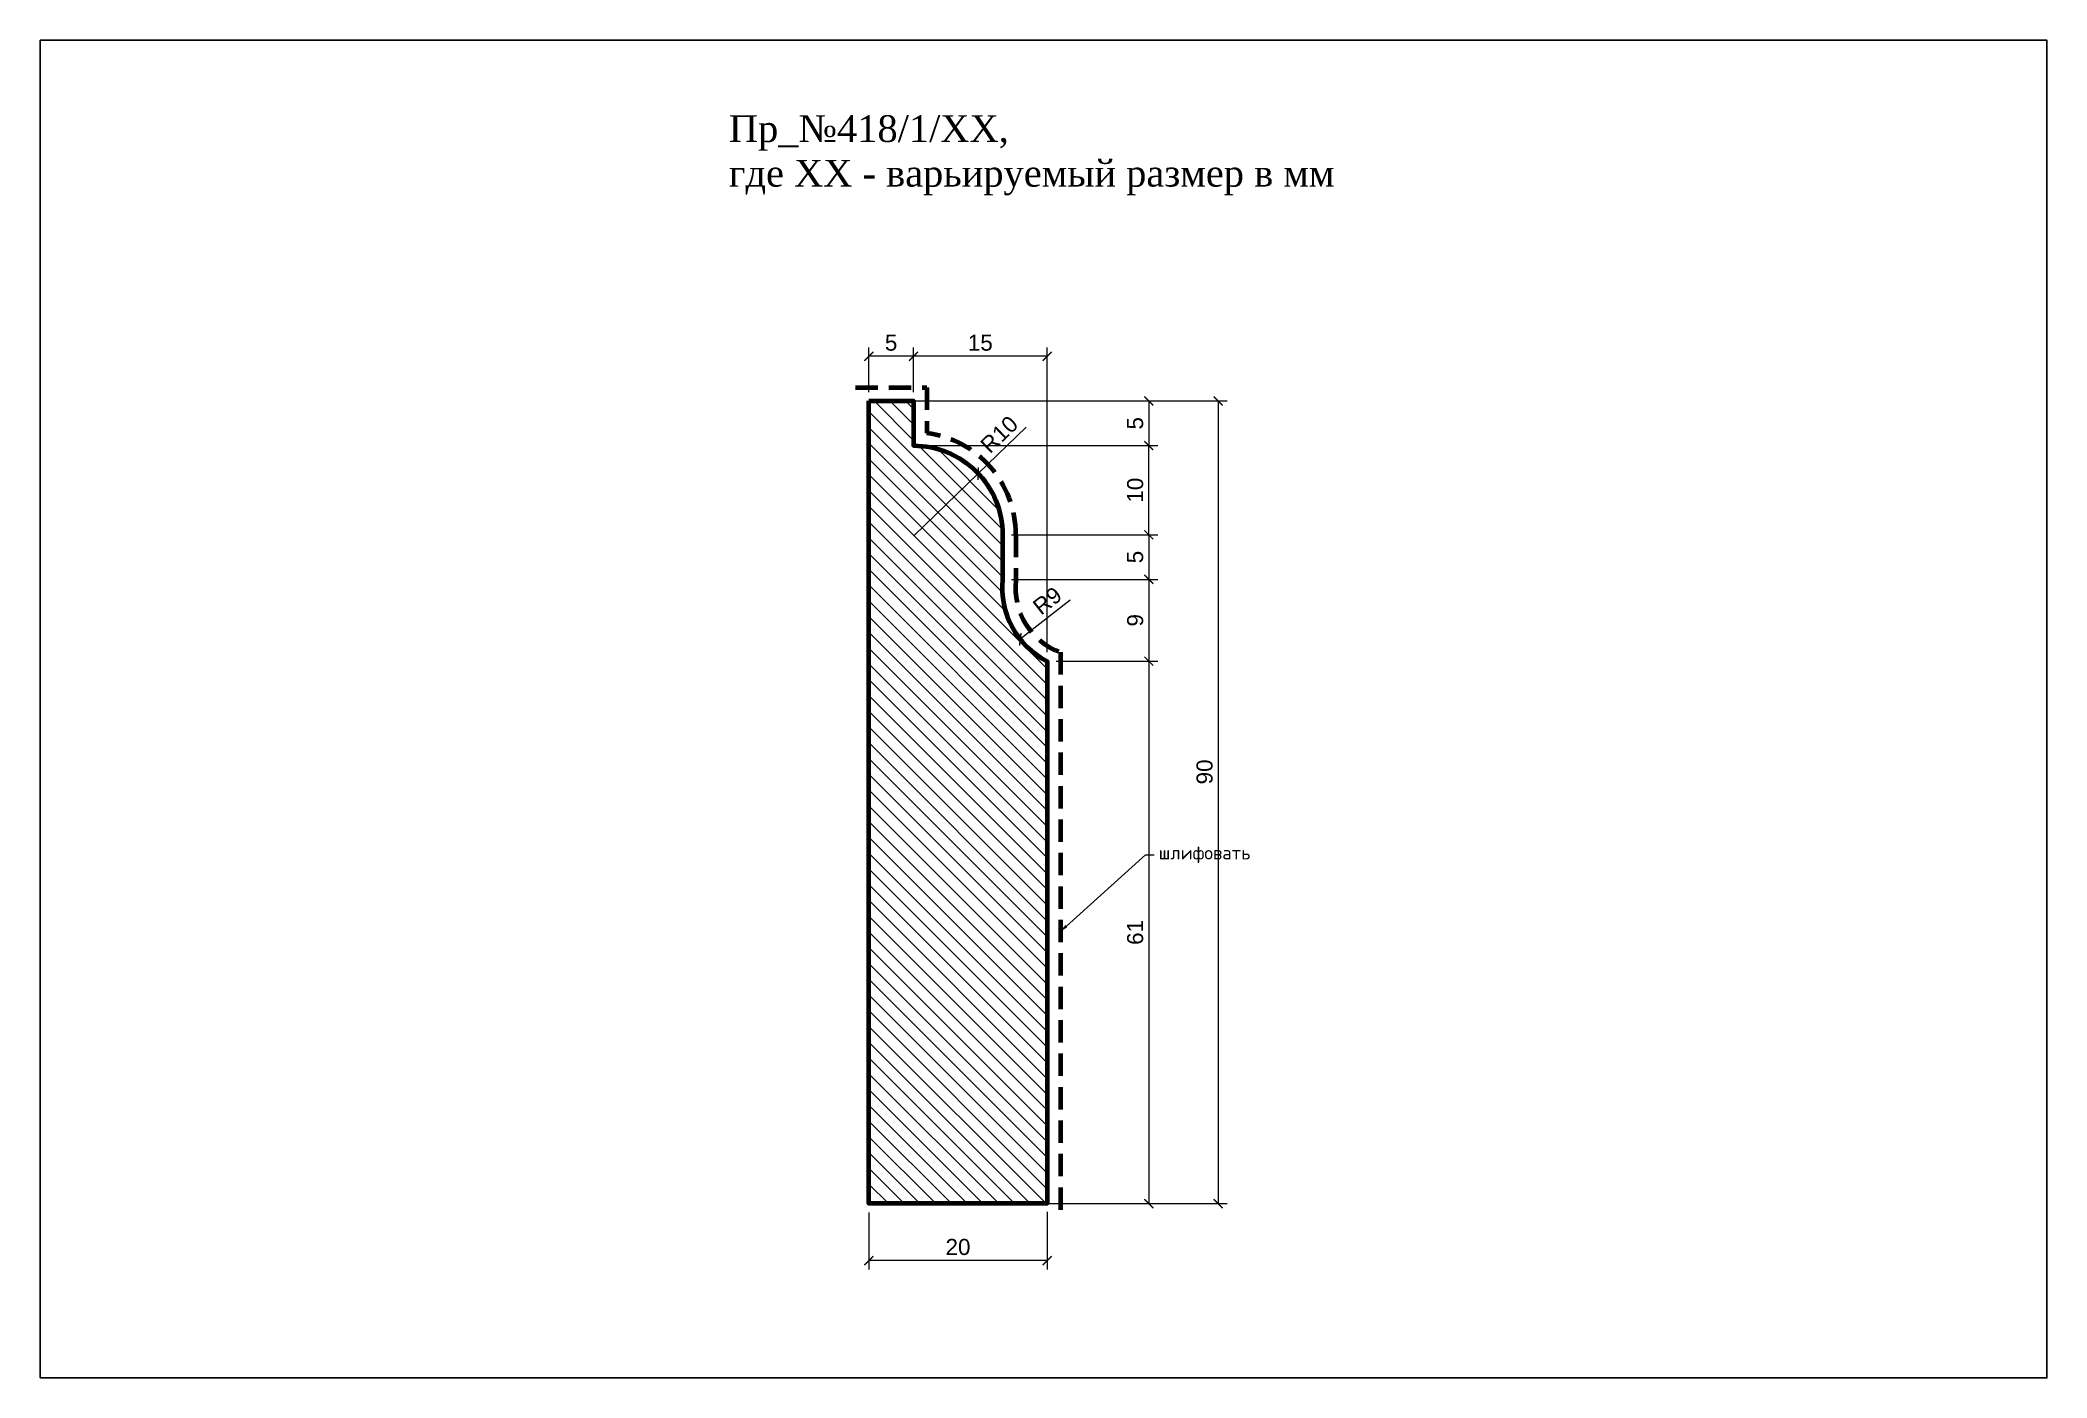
# Model space of a CAD drawing. Header units: inches. Extents: x 148 to 373, y 4207 to 4357.
import ezdxf
from ezdxf import colors
from ezdxf.entities.mleader import LeaderData, LeaderLine
from ezdxf.math import Vec2, Vec3

# ---------------------------------------------------------------- set-up
doc = ezdxf.new("R2010")
doc.units = ezdxf.units.IN
doc.header["$MEASUREMENT"] = 0
doc.linetypes.add('HIDDEN', pattern=[0.375, 0.25, -0.125])
doc.layers.add('Outside panel', color=7, linetype='Continuous', lineweight=18, true_color=0x7f5e57)
doc.layers.add('линия 50', color=1, linetype='Continuous', lineweight=140)
doc.layers.add('служебный слой РАЗМЕРЫ', color=7, linetype='Continuous', lineweight=9)
doc.layers.add('размеры в модели', color=7, linetype='Continuous')
doc.styles.add('ELECT', font='times.ttf')
doc.styles.get("Standard").update_dxf_attribs({"font": 'arial.ttf'})
doc.styles.add('ЕСКД профили текст', font='isocpeur.ttf')
doc.dimstyles.new('M_1', dxfattribs={"dimtxt": 1.8, "dimasz": 1, "dimexe": 1, "dimexo": 1, "dimgap": 0.6, "dimtad": 1, "dimdec": 0, "dimdsep": 46, "dimtxsty": 'Standard', "dimblk": 'ARCHTICK', "dimcen": -5, "dimclrd": 7, "dimclre": 7, "dimclrt": 7, "dimadec": 0, "dimazin": 0, "dimtfac": 1, "dimtdec": 0, "dimtmove": 0, "dimatfit": 3, "dimfxl": 1, "dimtolj": 1, "dimtzin": 0, "dimlwd": 5, "dimlwe": 5, "dimarcsym": 0})

# ---------------------------------------------------------------- blocks, each defined once
blk = doc.blocks.new('_ArchTick')
at = {"color": 0, "linetype": 'ByBlock', "const_width": 0.15}
blk.add_lwpolyline([(-0.5, -0.5), (0.5, 0.5)], dxfattribs=at)
blk = doc.blocks.new('*D12')
at = {"layer": 'Defpoints', "color": 0, "ltscale": 1000, "transparency": 16777216}
for p in [(260.78, 4287), (260.78, 4226.17), (272.17, 4226.17)]:
    blk.add_point(p, dxfattribs=at)
at = {"layer": 'размеры в модели', "color": 7, "lineweight": 5, "ltscale": 1000, "transparency": 16777216}
for p, q in [((261.78, 4287), (273.17, 4287)), ((272.17, 4287), (272.17, 4226.17)), ((261.78, 4226.17), (273.17, 4226.17))]:
    blk.add_line(p, q, dxfattribs=at)
for p, rotation in [((272.17, 4287), 90), ((272.17, 4226.17), 270)]:
    blk.add_blockref('_ArchTick', p, dxfattribs=dict(at, rotation=rotation))
at = {"layer": 'размеры в модели', "color": 7, "ltscale": 1000, "transparency": 16777216, "insert": (270.65, 4256.58), "char_height": 1.8, "attachment_point": 5, "rotation": 90}
blk.add_mtext('\\A1;61', dxfattribs=at)
blk = doc.blocks.new('*D11')
at = {"layer": 'Defpoints', "color": 0, "ltscale": 1000, "transparency": 16777216}
for p in [(255.78, 4301.17), (255.78, 4296.17), (272.17, 4296.17)]:
    blk.add_point(p, dxfattribs=at)
at = {"layer": 'размеры в модели', "color": 7, "lineweight": 5, "ltscale": 1000, "transparency": 16777216}
for p, q in [((256.78, 4301.17), (273.17, 4301.17)), ((272.17, 4301.17), (272.17, 4296.17)), ((256.78, 4296.17), (273.17, 4296.17))]:
    blk.add_line(p, q, dxfattribs=at)
for p, rotation in [((272.17, 4301.17), 90), ((272.17, 4296.17), 270)]:
    blk.add_blockref('_ArchTick', p, dxfattribs=dict(at, rotation=rotation))
at = {"layer": 'размеры в модели', "color": 7, "ltscale": 1000, "transparency": 16777216, "insert": (270.65, 4298.67), "char_height": 1.8, "attachment_point": 5, "rotation": 90}
blk.add_mtext('\\A1;5', dxfattribs=at)
blk = doc.blocks.new('*D10')
at = {"layer": 'Defpoints', "color": 0, "ltscale": 1000, "transparency": 16777216}
for p in [(245.78, 4311.17), (272.17, 4311.17), (255.78, 4301.17)]:
    blk.add_point(p, dxfattribs=at)
at = {"layer": 'размеры в модели', "color": 7, "lineweight": 5, "ltscale": 1000, "transparency": 16777216}
for p, q in [((246.78, 4311.17), (273.17, 4311.17)), ((272.17, 4301.17), (272.17, 4311.17)), ((256.78, 4301.17), (273.17, 4301.17))]:
    blk.add_line(p, q, dxfattribs=at)
for p, rotation in [((272.17, 4311.17), 90), ((272.17, 4301.17), 270)]:
    blk.add_blockref('_ArchTick', p, dxfattribs=dict(at, rotation=rotation))
at = {"layer": 'размеры в модели', "color": 7, "ltscale": 1000, "transparency": 16777216, "insert": (270.65, 4306.17), "char_height": 1.8, "attachment_point": 5, "rotation": 90}
blk.add_mtext('\\A1;10', dxfattribs=at)
blk = doc.blocks.new('*D9')
at = {"layer": 'Defpoints', "color": 0, "ltscale": 1000, "transparency": 16777216}
for p in [(255.78, 4296.17), (260.78, 4287), (272.17, 4287)]:
    blk.add_point(p, dxfattribs=at)
at = {"layer": 'размеры в модели', "color": 7, "lineweight": 5, "ltscale": 1000, "transparency": 16777216}
for p, q in [((256.78, 4296.17), (273.17, 4296.17)), ((272.17, 4296.17), (272.17, 4287)), ((261.78, 4287), (273.17, 4287))]:
    blk.add_line(p, q, dxfattribs=at)
for p, rotation in [((272.17, 4296.17), 90), ((272.17, 4287), 270)]:
    blk.add_blockref('_ArchTick', p, dxfattribs=dict(at, rotation=rotation))
at = {"layer": 'размеры в модели', "color": 7, "ltscale": 1000, "transparency": 16777216, "insert": (270.65, 4291.58), "char_height": 1.8, "attachment_point": 5, "rotation": 90}
blk.add_mtext('\\A1;9', dxfattribs=at)
blk = doc.blocks.new('*D8')
at = {"layer": 'Defpoints', "color": 0, "ltscale": 1000, "transparency": 16777216}
for p in [(245.78, 4316.17), (245.78, 4311.17), (272.17, 4311.17)]:
    blk.add_point(p, dxfattribs=at)
at = {"layer": 'размеры в модели', "color": 7, "lineweight": 5, "ltscale": 1000, "transparency": 16777216}
for p, q in [((246.78, 4316.17), (273.17, 4316.17)), ((272.17, 4316.17), (272.17, 4311.17)), ((246.78, 4311.17), (273.17, 4311.17))]:
    blk.add_line(p, q, dxfattribs=at)
for p, rotation in [((272.17, 4316.17), 90), ((272.17, 4311.17), 270)]:
    blk.add_blockref('_ArchTick', p, dxfattribs=dict(at, rotation=rotation))
at = {"layer": 'размеры в модели', "color": 7, "ltscale": 1000, "transparency": 16777216, "insert": (270.65, 4313.67), "char_height": 1.8, "attachment_point": 5, "rotation": 90}
blk.add_mtext('\\A1;5', dxfattribs=at)
blk = doc.blocks.new('*D7')
at = {"layer": 'Defpoints', "color": 0, "ltscale": 1000, "transparency": 16777216}
for p in [(240.78, 4321.18), (240.78, 4316.17), (245.78, 4316.17)]:
    blk.add_point(p, dxfattribs=at)
at = {"layer": 'размеры в модели', "color": 7, "lineweight": 5, "ltscale": 1000, "transparency": 16777216}
for p, q in [((240.78, 4317.17), (240.78, 4322.18)), ((245.78, 4321.18), (240.78, 4321.18)), ((245.78, 4317.17), (245.78, 4322.18))]:
    blk.add_line(p, q, dxfattribs=at)
at = {"layer": 'размеры в модели', "color": 7, "lineweight": 5, "ltscale": 1000, "transparency": 16777216, "rotation": 180}
blk.add_blockref('_ArchTick', (240.78, 4321.18), dxfattribs=at)
at = {"layer": 'размеры в модели', "color": 7, "lineweight": 5, "ltscale": 1000, "transparency": 16777216}
blk.add_blockref('_ArchTick', (245.78, 4321.18), dxfattribs=at)
at = {"layer": 'размеры в модели', "color": 7, "ltscale": 1000, "transparency": 16777216, "insert": (243.28, 4322.7), "char_height": 1.8, "attachment_point": 5}
blk.add_mtext('\\A1;5', dxfattribs=at)
blk = doc.blocks.new('*D6')
at = {"layer": 'Defpoints', "color": 0, "ltscale": 1000, "transparency": 16777216}
for p in [(245.78, 4321.18), (245.78, 4316.17), (260.78, 4287)]:
    blk.add_point(p, dxfattribs=at)
at = {"layer": 'размеры в модели', "color": 7, "lineweight": 5, "ltscale": 1000, "transparency": 16777216}
for p, q in [((245.78, 4317.17), (245.78, 4322.18)), ((260.78, 4321.18), (245.78, 4321.18)), ((260.78, 4288), (260.78, 4322.18))]:
    blk.add_line(p, q, dxfattribs=at)
at = {"layer": 'размеры в модели', "color": 7, "lineweight": 5, "ltscale": 1000, "transparency": 16777216, "rotation": 180}
blk.add_blockref('_ArchTick', (245.78, 4321.18), dxfattribs=at)
at = {"layer": 'размеры в модели', "color": 7, "lineweight": 5, "ltscale": 1000, "transparency": 16777216}
blk.add_blockref('_ArchTick', (260.78, 4321.18), dxfattribs=at)
at = {"layer": 'размеры в модели', "color": 7, "ltscale": 1000, "transparency": 16777216, "insert": (253.28, 4322.7), "char_height": 1.8, "attachment_point": 5}
blk.add_mtext('\\A1;15', dxfattribs=at)
blk = doc.blocks.new('*D5')
at = {"layer": 'Defpoints', "color": 0, "ltscale": 1000, "transparency": 16777216}
for p in [(264.95, 4295.11), (257.76, 4289.45)]:
    blk.add_point(p, dxfattribs=at)
at = {"layer": 'размеры в модели', "color": 7, "lineweight": 5, "ltscale": 1000, "transparency": 16777216}
blk.add_line((263.35, 4293.85), (257.76, 4289.45), dxfattribs=at)
at = {"layer": 'размеры в модели', "color": 7, "lineweight": 5, "ltscale": 1000, "transparency": 16777216, "rotation": 218.1864990509219}
blk.add_blockref('_ArchTick', (257.76, 4289.45), dxfattribs=at)
at = {"layer": 'размеры в модели', "color": 7, "ltscale": 1000, "transparency": 16777216, "insert": (260.8, 4293.77), "char_height": 1.8, "attachment_point": 5, "rotation": 38.1865}
blk.add_mtext('\\A1;R9', dxfattribs=at)
blk = doc.blocks.new('*D4')
at = {"layer": 'Defpoints', "color": 0, "ltscale": 1000, "transparency": 16777216}
for p in [(253.04, 4308.03), (245.85, 4301.09)]:
    blk.add_point(p, dxfattribs=at)
at = {"layer": 'размеры в модели', "color": 7, "lineweight": 5, "ltscale": 1000, "transparency": 16777216}
for p in [(258.43, 4313.24), (245.85, 4301.09)]:
    blk.add_line(p, (253.04, 4308.03), dxfattribs=at)
at = {"layer": 'размеры в модели', "color": 7, "lineweight": 5, "ltscale": 1000, "transparency": 16777216, "rotation": 223.999399378267}
blk.add_blockref('_ArchTick', (253.04, 4308.03), dxfattribs=at)
at = {"layer": 'размеры в модели', "color": 7, "ltscale": 1000, "transparency": 16777216, "insert": (255.4, 4312.42), "char_height": 1.8, "attachment_point": 5, "rotation": 43.9994}
blk.add_mtext('\\A1;R10', dxfattribs=at)
blk = doc.blocks.new('*D3')
at = {"layer": 'Defpoints', "color": 0, "ltscale": 1000, "transparency": 16777216}
for p in [(240.78, 4226.17), (260.78, 4226.26), (240.78, 4219.78)]:
    blk.add_point(p, dxfattribs=at)
at = {"layer": 'размеры в модели', "color": 7, "lineweight": 5, "ltscale": 1000, "transparency": 16777216}
for p, q in [((240.78, 4225.17), (240.78, 4218.78)), ((260.78, 4225.26), (260.78, 4218.78)), ((260.78, 4219.78), (240.78, 4219.78))]:
    blk.add_line(p, q, dxfattribs=at)
at = {"layer": 'размеры в модели', "color": 7, "lineweight": 5, "ltscale": 1000, "transparency": 16777216, "rotation": 180}
blk.add_blockref('_ArchTick', (240.78, 4219.78), dxfattribs=at)
at = {"layer": 'размеры в модели', "color": 7, "lineweight": 5, "ltscale": 1000, "transparency": 16777216}
blk.add_blockref('_ArchTick', (260.78, 4219.78), dxfattribs=at)
at = {"layer": 'размеры в модели', "color": 7, "ltscale": 1000, "transparency": 16777216, "insert": (250.78, 4221.3), "char_height": 1.8, "attachment_point": 5}
blk.add_mtext('\\A1;20', dxfattribs=at)
blk = doc.blocks.new('*D2')
at = {"layer": 'Defpoints', "color": 0, "ltscale": 1000, "transparency": 16777216}
for p in [(240.78, 4316.17), (240.78, 4226.17), (279.95, 4226.17)]:
    blk.add_point(p, dxfattribs=at)
at = {"layer": 'размеры в модели', "color": 7, "lineweight": 5, "ltscale": 1000, "transparency": 16777216}
for p, q in [((241.78, 4316.17), (280.95, 4316.17)), ((279.95, 4316.17), (279.95, 4226.17)), ((241.78, 4226.17), (280.95, 4226.17))]:
    blk.add_line(p, q, dxfattribs=at)
for p, rotation in [((279.95, 4316.17), 90), ((279.95, 4226.17), 270)]:
    blk.add_blockref('_ArchTick', p, dxfattribs=dict(at, rotation=rotation))
at = {"layer": 'размеры в модели', "color": 7, "ltscale": 1000, "transparency": 16777216, "insert": (278.43, 4274.58), "char_height": 1.8, "attachment_point": 5, "rotation": 90}
blk.add_mtext('\\A1;90', dxfattribs=at)

msp = doc.modelspace()

# ---------------------------------------------------------------- hatches: boundary and pattern name
at = {"layer": 'Outside panel', "ltscale": 1000}
h = msp.add_hatch(dxfattribs=at)
h.set_pattern_fill('ANSI31', color=256, scale=10, angle=90)
h.set_pattern_definition([(135, (-316722.9091, 95792.925), (-0.8838834765, -0.8838834765), [])])
h.paths.add_polyline_path([(240.78, 4316.17), (245.78, 4316.17), (245.78, 4311.17, -0.414214), (255.78, 4301.17), (255.78, 4296.17, 0.312903), (260.78, 4287), (260.78, 4226.17), (240.78, 4226.17)])

# ---------------------------------------------------------------- linework, layer by layer
at = {"color": 6, "ltscale": 1000}
msp.add_lwpolyline([(147.87, 4206.63), (372.87, 4206.63), (372.87, 4356.63), (147.87, 4356.63)], close=True, dxfattribs=at)
at = {"layer": 'линия 50', "color": 1, "linetype": 'HIDDEN', "ltscale": 10, "true_color": 0xff0909}
msp.add_lwpolyline([(239.28, 4317.67), (247.28, 4317.67), (247.28, 4312.57, -0.3764), (257.28, 4301.17), (257.28, 4296.08, 0.348325), (262.28, 4287.99), (262.28, 4224.67)], format="xyb", dxfattribs=at)
at = {"layer": 'линия 50', "color": 7}
msp.add_lwpolyline([(240.78, 4316.17), (245.78, 4316.17), (245.78, 4311.17, -0.414214), (255.78, 4301.17), (255.78, 4296.17, 0.312903), (260.78, 4287), (260.78, 4226.17), (260.78, 4226.17), (240.78, 4226.17)], format="xyb", close=True, dxfattribs=at)

# ---------------------------------------------------------------- texts
at = {"color": 7, "ltscale": 1000, "insert": (225.09, 4348.21), "char_height": 3, "attachment_point": 1, "style": 'ELECT'}
msp.add_mtext_dynamic_manual_height_columns('Пр_№418/1/ХХ,\\Pгде ХХ - варьируемый размер в мм', width=72.3128, gutter_width=15, heights=[0], dxfattribs=at)

# ---------------------------------------------------------------- dimensions: what is measured, and where the dimension line sits
at = {"layer": 'размеры в модели', "color": 5, "ltscale": 1000}
for base, p1, p2, angle, picture, middle in [((240.78, 4321.18), (245.78, 4316.17), (240.78, 4316.17), 180, '*D7', (243.28, 4322.7)), ((245.78, 4321.18), (260.78, 4287), (245.78, 4316.17), 180, '*D6', (253.28, 4322.7)), ((272.17, 4311.17), (245.78, 4316.17), (245.78, 4311.17), 90, '*D8', (270.65, 4313.67)), ((272.17, 4311.17), (255.78, 4301.17), (245.78, 4311.17), 90, '*D10', (270.65, 4306.17)), ((272.17, 4296.17), (255.78, 4301.17), (255.78, 4296.17), 90, '*D11', (270.65, 4298.67)), ((272.17, 4287), (255.78, 4296.17), (260.78, 4287), 90, '*D9', (270.65, 4291.58)), ((272.17, 4226.17), (260.78, 4287), (260.78, 4226.17), 90, '*D12', (270.65, 4256.58)), ((240.78, 4219.78), (260.78, 4226.26), (240.78, 4226.17), 180, '*D3', (250.78, 4221.3))]:
    dim = msp.add_linear_dim(base=base, p1=p1, p2=p2, angle=angle, dimstyle='M_1', dxfattribs=at)
    dim.commit()
    dim.dimension.update_dxf_attribs({"geometry": picture, "text_midpoint": middle})
dim = msp.add_linear_dim(base=(279.95, 4226.17), p1=(240.78, 4316.17), p2=(240.78, 4226.17), angle=90, dimstyle='M_1', dxfattribs=at)
dim.commit()
dim.dimension.update_dxf_attribs({"geometry": '*D2', "text_midpoint": (279.95, 4274.58), "dimtype": 128})
dim = msp.add_radius_dim(center=(245.85, 4301.09), mpoint=(253.04, 4308.03), dimstyle='M_1', dxfattribs=at)
dim.commit()
dim.dimension.update_dxf_attribs({"geometry": '*D4', "text_midpoint": (255.4, 4312.42)})
dim = msp.add_radius_dim(center=(264.95, 4295.11), mpoint=(257.76, 4289.45), dimstyle='M_1', dxfattribs=at)
dim.commit()
dim.dimension.update_dxf_attribs({"geometry": '*D5', "text_midpoint": (261.74, 4292.58), "dimtype": 132})

# ---------------------------------------------------------------- leaders
at = {"layer": 'служебный слой РАЗМЕРЫ'}
ml = msp.add_multileader_mtext('Standard', dxfattribs=at)
ml.set_content('\\A1;шлифовать', color=256, style='ЕСКД профили текст')
ml.set_leader_properties(color=256, linetype='ByLayer', lineweight=-1)
ml.build(insert=Vec2(0, 0))
ml.multileader.update_dxf_attribs({"dogleg_length": 1, "arrow_head_size": 1})
ctx = ml.context
ctx.base_point, ctx.char_height, ctx.arrow_head_size, ctx.landing_gap_size, ctx.plane_origin = Vec3(272.79, 4265.28), 1.5, 1, 0.5, Vec3(286.26, 4291.45)
notes = []
notes.append((ctx, [(1, (1, 1, 0), (271.79, 4265.28), (1, 0), 1, [(0, [(262.19, 4256.62)], 0, [])])]))
ctx.mtext.insert, ctx.mtext.flow_direction = Vec3(273.29, 4266.26), 5
for ctx, leaders in notes:
    for number, flags, end, landing, length, lines in leaders:
        leader = LeaderData()
        leader.index, (leader.has_last_leader_line, leader.has_dogleg_vector, leader.attachment_direction) = number, flags
        leader.last_leader_point, leader.dogleg_vector, leader.dogleg_length = Vec3(end), Vec3(landing), length
        for number, points, colour, breaks in lines:
            line = LeaderLine()
            line.index, line.vertices, line.color, line.breaks = number, Vec3.list(points), colors.encode_raw_color(colour), breaks
            leader.lines.append(line)
        ctx.leaders.append(leader)

doc.saveas('drawing.dxf')
